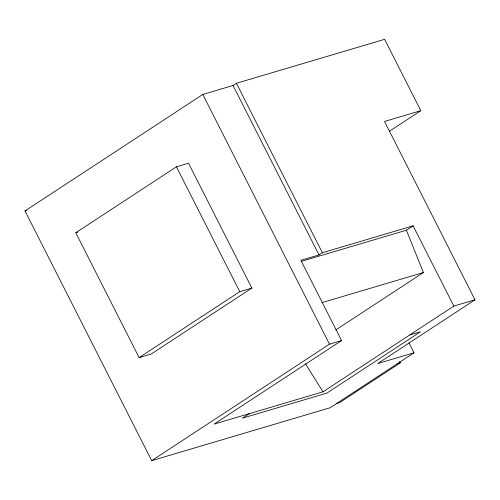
<?xml version="1.0" encoding="UTF-8"?>
<svg xmlns="http://www.w3.org/2000/svg" width="500" height="500" viewBox="0 0 500 500"><rect width="100%" height="100%" fill="white"/><g stroke="black" fill="none" stroke-linecap="round" stroke-linejoin="round"><path stroke-width="0.75" d="M409.075 343.069L414.012 352.794L330.144 407.75L151.688 460.669L25 210.956L202.8 94.45L233.044 85.481L236.4 83.281L384.613 39.331L420.806 110.675L389.469 131.213M75.781 232.756L176.419 166.812L188.519 163.225L251.863 288.075L151.219 354.025L139.125 357.612L75.781 232.756L77.912 232.125M139.125 357.612L239.762 291.669L251.863 288.075M453.825 306.081L322.994 391.819L214.106 424.106L341.581 340.575L300.863 260.306L319.012 254.925L322.369 252.731L413.106 225.819L453.825 306.081L475 299.806L384.513 121.444L420.806 110.675M301.238 261.4L406.4 230.219L413.106 225.819M335.863 329.913L423.4 272.544L406.4 230.219M151.688 460.669L329.487 344.162L341.581 340.575M249.256 413.681L242.413 418.169L326.838 393.131L420.475 331.769L409.787 334.944M475 299.806L377.713 363.556L414.012 352.794M399.556 361.494L400.262 362.887L339.875 402.456L336.85 403.35M25 210.956L26.494 210.512M321.975 302.625L423.4 272.544M397.238 363.781L400.262 362.887M305.413 363.694L322.994 391.819M236.4 83.281L322.369 252.731M233.044 85.481L319.012 254.925M202.8 94.45L329.487 344.162M176.419 166.812L239.762 291.669"/></g></svg>
